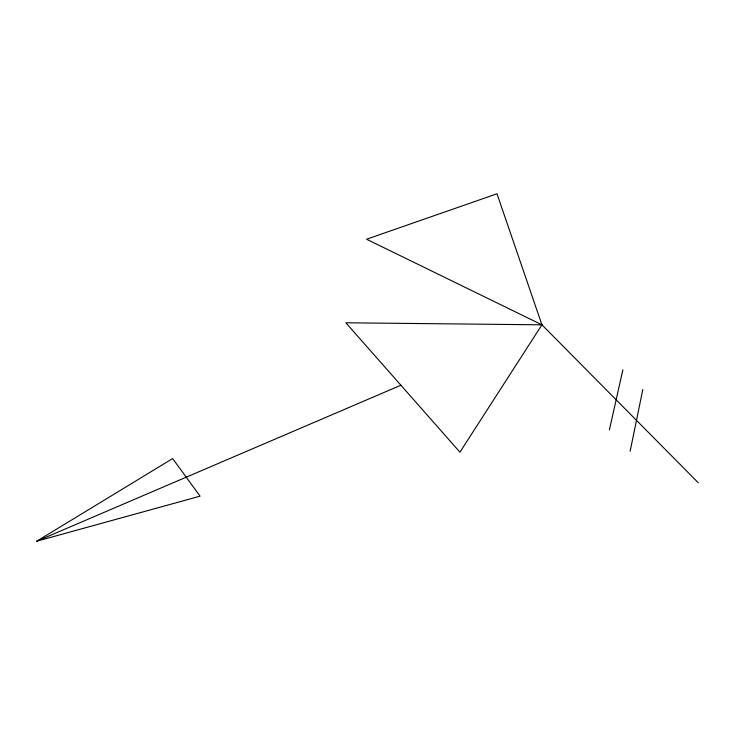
<?xml version="1.0" encoding="UTF-8"?>
<svg xmlns="http://www.w3.org/2000/svg" width="735" height="735" viewBox="0 0 735 735"><rect width="100%" height="100%" fill="white"/><g stroke="black" fill="none" stroke-linecap="round" stroke-linejoin="round"><path stroke-width="1.1" d="M630.134 451.308L642.813 389.486M609.388 429.938L622.885 369.751M541.934 324.824L366.581 239.233L496.989 193.792L541.934 324.824L459.945 452.181L345.845 322.784L541.934 324.824L698.25 482.739M36.75 541.208L172.633 458.566L200.076 496.162L36.75 541.208L400.906 385.232"/></g></svg>
